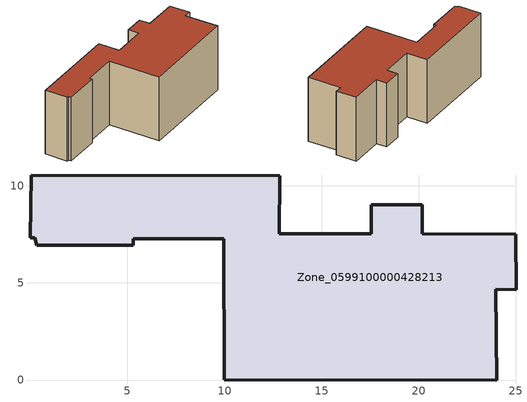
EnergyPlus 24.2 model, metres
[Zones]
Zone_0599100000428213
 floor ground (C_G): 9.96,7.29 5.3,7.27 5.3,6.93 0.32,6.95 0.22,7.34 0,7.34 0.03,10.56 12.84,10.52 12.83,7.54 17.55,7.54 17.55,9.04 20.18,9.04 20.18,7.54 25,7.5 25.01,4.65 23.98,4.67 24.02,0 9.98,0.02 z0
 wall outside (C_F): 17.55,9.04 17.55,7.54 12.83,7.54 12.84,10.52 0.03,10.56 0,7.34 0.22,7.34 0.32,6.95 5.3,6.93 5.3,7.27 9.96,7.29 9.98,0.02 24.02,0 23.98,4.67 25.01,4.65 25,7.5 20.18,7.54 20.18,9.04 17.55,9.04 z0:9.3
 roof outside (C_R): 0.03,10.56 0,7.34 0.22,7.34 0.32,6.95 5.3,6.93 5.3,7.27 9.96,7.29 9.98,0.02 24.02,0 23.98,4.67 25.01,4.65 25,7.5 20.18,7.54 20.18,9.04 17.55,9.04 17.55,7.54 12.83,7.54 12.84,10.52 z9.3
[BUILDING]
Pand.0599100000428213: North Axis=0; Terrain=City; Loads Convergence Tolerance Value=0.04; Temperature Convergence Tolerance Value=0.4; Solar Distribution=FullExterior; Maximum Number of Warmup Days=25; Minimum Number of Warmup Days=1
[Site:Location]
Rotterdam.The.Hague.AP_ZH_NLD Design_Conditions: Latitude=51.96; Longitude=4.45; Time Zone=1; Elevation=-4.5
[SITE:GROUNDTEMPERATURE:BUILDINGSURFACE]
18, 18, 18, 18, 18, 18, 18, 18, 18, 18, 18, 18
[MATERIAL] Thermal Absorptance=0.9; Solar Absorptance=0.7; Visible Absorptance=0.7
Name | Roughness | Thickness | Conductivity | Density | Specific Heat
G.D.2006-2014 | MediumSmooth | 0.15 | 0.06 | 540 | 1210
F.D.2006-2014 | Rough | 0.3 | 0.12 | 1920 | 840
R.D.2006-2014 | MediumRough | 0.2 | 0.08 | 1500 | 1000
[CONSTRUCTION]
C_G: G.D.2006-2014
C_F: F.D.2006-2014
C_R: R.D.2006-2014
[ZONE]
Zone_0599100000428213: Type=1; Multiplier=1; Ceiling Height=Autocalculate; Volume=Autocalculate; Floor Area=autocalculate; Part of Total Floor Area=Yes
[ZONEINFILTRATION:DESIGNFLOWRATE]
Infil_Zone_0599100000428213: Zone or ZoneList or Space or SpaceList=Zone_0599100000428213; Schedule=AlwaysOn; Design Flow Rate Calculation Method=Flow/Area; Flow Rate per Floor Area=0.0021; Constant Term Coefficient=1; Temperature Term Coefficient=0; Velocity Term Coefficient=0; Velocity Squared Term Coefficient=0
[HVACTEMPLATE:ZONE:IDEALLOADSAIRSYSTEM]
Zone_0599100000428213: Maximum Heating Supply Air Temperature=50; Minimum Cooling Supply Air Temperature=13; Maximum Heating Supply Air Humidity Ratio=0.0156; Minimum Cooling Supply Air Humidity Ratio=0.0077; Heating Limit=NoLimit; Cooling Limit=NoLimit; Dehumidification Control Type=ConstantSensibleHeatRatio; Cooling Sensible Heat Ratio=0.7; Dehumidification Setpoint=60; Humidification Control Type=None; Humidification Setpoint=30; Outdoor Air Method=None; Outdoor Air Flow Rate per Person=0.00944; Outdoor Air Flow Rate per Zone Floor Area=0; Outdoor Air Flow Rate per Zone=0; Demand Controlled Ventilation Type=None; Outdoor Air Economizer Type=NoEconomizer; Heat Recovery Type=None; Sensible Heat Recovery Effectiveness=0.7; Latent Heat Recovery Effectiveness=0.65
[ZONECONTROL:THERMOSTAT]
ThermostatControl_Zone_0599100000428213: Zone or ZoneList=Zone_0599100000428213; Control Type Schedule=DualSetpointControlType; Control 1=Thermostat_Zone_0599100000428213; Temperature Difference Between Cutout And Setpoint=0
[THERMOSTATSETPOINT:DUALSETPOINT]
Thermostat_Zone_0599100000428213: Heating Setpoint Temperature Schedule=HeatingSetpoint_Zone_0599100000428213; Cooling Setpoint Temperature Schedule=CoolingSetpoint_Zone_0599100000428213
[SCHEDULE:COMPACT]
HeatingSetpoint_Zone_0599100000428213: Through: 12/31, For: AllDays, Until: 24:00, 21
CoolingSetpoint_Zone_0599100000428213: Through: 12/31, For: AllDays, Until: 24:00, 24
DualSetpointControlType: Through: 12/31, For: AllDays, Until: 24:00, 4
AlwaysOn: Through: 12/31, For: AllDays, Until: 24:00, 1
